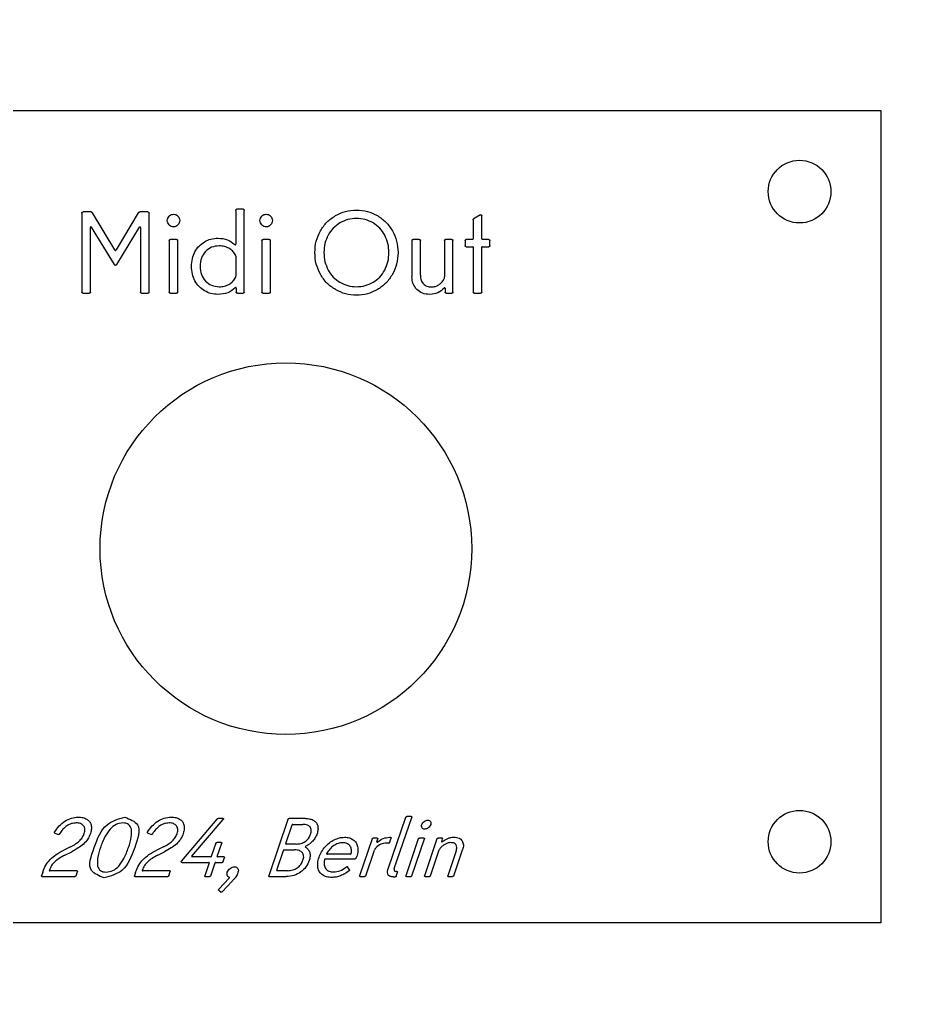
# Model space of a CAD drawing. Extents: x 171 to 677, y 195 to 402.
# Drawn here: x 287.31 to 325.58, y 317.8 to 359.71 of the extents above; entities that cross this region are included whole.
import ezdxf

# ---------------------------------------------------------------- set-up
doc = ezdxf.new("R2010")
doc.units = 0
doc.header["$MEASUREMENT"] = 0
doc.layers.add('Engravings', color=7, linetype='Continuous', lineweight=0)
doc.layers.add('Outlines', color=7, linetype='Continuous', lineweight=0)

msp = doc.modelspace()

# ---------------------------------------------------------------- linework, layer by layer
at = {"layer": 'Engravings', "color": 18, "lineweight": 25, "true_color": 0x000000}
for p, q in [((289.993, 351.366), (289.993, 347.966)), ((290.388, 351.416), (290.043, 351.416)), ((291.413, 349.781), (290.453, 351.381)), ((292.423, 351.381), (291.463, 349.781)), ((292.833, 351.416), (292.488, 351.416)), ((292.883, 347.966), (292.883, 351.366)), ((296.618, 351.486), (296.618, 350.036)), ((296.933, 351.536), (296.668, 351.536)), ((296.983, 347.966), (296.983, 351.486)), ((307.148, 351.286), (306.878, 351.141)), ((307.208, 350.261), (307.208, 351.251)), ((306.843, 351.081), (306.843, 350.261)), ((290.363, 347.966), (290.363, 350.746)), ((290.398, 350.756), (291.383, 349.151)), ((291.493, 349.151), (292.478, 350.756)), ((292.513, 350.746), (292.513, 347.966)), ((293.753, 350.186), (293.753, 347.966)), ((294.068, 350.236), (293.803, 350.236)), ((294.118, 347.966), (294.118, 350.186)), ((297.743, 350.186), (297.743, 347.966)), ((298.058, 350.236), (297.793, 350.236)), ((298.108, 347.966), (298.108, 350.186)), ((304.203, 350.186), (304.203, 348.631)), ((304.518, 350.236), (304.253, 350.236)), ((304.568, 348.691), (304.568, 350.186)), ((305.603, 350.186), (305.603, 348.626)), ((305.918, 350.236), (305.653, 350.236)), ((305.968, 347.966), (305.968, 350.186)), ((306.493, 350.186), (306.493, 349.971)), ((306.818, 350.236), (306.543, 350.236)), ((307.508, 350.236), (307.233, 350.236)), ((307.558, 349.971), (307.558, 350.186)), ((306.543, 349.921), (306.818, 349.921)), ((306.843, 349.896), (306.843, 347.966)), ((307.208, 347.966), (307.208, 349.896)), ((307.233, 349.921), (307.508, 349.921)), ((296.618, 349.506), (296.618, 348.646)), ((290.043, 347.916), (290.313, 347.916)), ((292.563, 347.916), (292.833, 347.916)), ((293.803, 347.916), (294.068, 347.916)), ((296.638, 348.141), (296.638, 347.966)), ((296.688, 347.916), (296.933, 347.916)), ((297.793, 347.916), (298.058, 347.916)), ((305.628, 348.131), (305.628, 347.966)), ((305.678, 347.916), (305.918, 347.916)), ((306.893, 347.916), (307.158, 347.916)), ((295.806, 325.267), (294.283, 323.467)), ((294.732, 323.663), (296.082, 325.249)), ((296.071, 325.292), (295.857, 325.292)), ((298.863, 325.256), (298.037, 322.827)), ((299.625, 325.292), (298.911, 325.292)), ((303.931, 325.342), (303.171, 323.106)), ((303.443, 323.138), (304.192, 325.342)), ((304.168, 325.377), (303.979, 325.377)), ((298.771, 324.21), (299.047, 325.02)), ((299.071, 325.038), (299.507, 325.038)), ((288.829, 324.663), (288.984, 324.602)), ((292.829, 324.663), (292.984, 324.602)), ((302.491, 324.413), (301.952, 322.827)), ((302.71, 324.449), (302.538, 324.449)), ((302.69, 324.285), (302.734, 324.413)), ((303.241, 324.256), (303.305, 324.445)), ((304.476, 324.413), (303.937, 322.827)), ((304.198, 322.827), (304.737, 324.413)), ((304.713, 324.449), (304.524, 324.449)), ((305.28, 324.413), (304.741, 322.827)), ((305.499, 324.449), (305.328, 324.449)), ((305.483, 324.295), (305.523, 324.413)), ((289.507, 324.074), (289.215, 323.927)), ((293.507, 324.074), (293.215, 323.927)), ((295.755, 324.224), (295.563, 323.66)), ((295.992, 324.26), (295.803, 324.26)), ((295.824, 323.66), (296.016, 324.224)), ((299.219, 324.192), (298.783, 324.192)), ((289.263, 323.713), (289.557, 323.863)), ((293.263, 323.713), (293.557, 323.863)), ((295.539, 323.642), (294.739, 323.642)), ((296.111, 323.642), (295.836, 323.642)), ((296.076, 323.435), (296.134, 323.606)), ((298.382, 323.063), (298.673, 323.92)), ((298.697, 323.938), (299.147, 323.938)), ((300.535, 323.777), (300.545, 323.795)), ((301.546, 323.756), (300.564, 323.756)), ((302.212, 322.827), (302.589, 323.935)), ((305.002, 322.827), (305.38, 323.942)), ((306.104, 323.895), (305.741, 322.827)), ((306.002, 322.827), (306.379, 323.938)), ((294.307, 323.399), (295.457, 323.399)), ((295.468, 323.381), (295.28, 322.827)), ((295.541, 322.827), (295.729, 323.381)), ((295.753, 323.399), (296.028, 323.399)), ((300.486, 323.549), (301.747, 323.549)), ((301.509, 323.081), (301.435, 323.21)), ((288.308, 322.981), (288.255, 322.827)), ((288.279, 322.792), (289.693, 322.792)), ((289.777, 323.038), (288.613, 323.038)), ((289.741, 322.827), (289.8, 323.002)), ((292.308, 322.981), (292.255, 322.827)), ((292.279, 322.792), (293.693, 322.792)), ((293.777, 323.038), (292.613, 323.038)), ((293.741, 322.827), (293.8, 323.002)), ((295.304, 322.792), (295.493, 322.792)), ((298.061, 322.792), (298.782, 322.792)), ((298.844, 323.045), (298.394, 323.045)), ((301.975, 322.792), (302.165, 322.792)), ((303.413, 322.777), (303.478, 322.777)), ((303.557, 323.01), (303.507, 323.01)), ((303.525, 322.813), (303.58, 322.974)), ((303.961, 322.792), (304.15, 322.792)), ((304.765, 322.792), (304.954, 322.792)), ((305.765, 322.792), (305.954, 322.792)), ((296.328, 322.717), (295.893, 322.245)), ((296.038, 322.135), (296.462, 322.595)), ((295.888, 322.199), (295.983, 322.12))]:
    msp.add_line(p, q, dxfattribs=at)
for points in [[(289.993, 351.366), (289.995, 351.38), (289.997, 351.395), (290.006, 351.403), (290.014, 351.412), (290.029, 351.414), (290.043, 351.416)], [(290.388, 351.416), (290.401, 351.414), (290.414, 351.413), (290.424, 351.407), (290.436, 351.401), (290.444, 351.391), (290.453, 351.381)], [(292.423, 351.381), (292.432, 351.391), (292.441, 351.401), (292.452, 351.407), (292.463, 351.413), (292.475, 351.414), (292.488, 351.416)], [(292.833, 351.416), (292.848, 351.414), (292.862, 351.412), (292.871, 351.403), (292.879, 351.395), (292.881, 351.38), (292.883, 351.366)], [(293.668, 351.051), (293.672, 351.086), (293.675, 351.122), (293.689, 351.153), (293.703, 351.186), (293.727, 351.213), (293.751, 351.241)], [(293.751, 351.241), (293.779, 351.264), (293.808, 351.288), (293.84, 351.301), (293.872, 351.314), (293.908, 351.317), (293.943, 351.321)], [(293.943, 351.321), (293.977, 351.317), (294.012, 351.314), (294.042, 351.301), (294.074, 351.288), (294.101, 351.264), (294.128, 351.241)], [(294.128, 351.241), (294.152, 351.213), (294.175, 351.185), (294.188, 351.153), (294.201, 351.122), (294.205, 351.086), (294.208, 351.051)], [(296.618, 351.486), (296.62, 351.5), (296.622, 351.515), (296.631, 351.523), (296.639, 351.532), (296.654, 351.534), (296.668, 351.536)], [(296.933, 351.536), (296.948, 351.534), (296.962, 351.532), (296.971, 351.523), (296.979, 351.515), (296.981, 351.5), (296.983, 351.486)], [(297.658, 351.051), (297.662, 351.086), (297.665, 351.122), (297.679, 351.153), (297.693, 351.186), (297.717, 351.213), (297.741, 351.241)], [(297.741, 351.241), (297.769, 351.264), (297.798, 351.288), (297.83, 351.301), (297.862, 351.314), (297.898, 351.317), (297.933, 351.321)], [(297.933, 351.321), (297.967, 351.317), (298.002, 351.314), (298.032, 351.301), (298.064, 351.288), (298.091, 351.264), (298.118, 351.241)], [(298.118, 351.241), (298.142, 351.213), (298.165, 351.185), (298.178, 351.153), (298.191, 351.122), (298.195, 351.086), (298.198, 351.051)], [(300.261, 350.601), (300.347, 350.733), (300.433, 350.866), (300.542, 350.976), (300.65, 351.085), (300.78, 351.173), (300.911, 351.261)], [(300.911, 351.261), (301.052, 351.331), (301.193, 351.401), (301.343, 351.441), (301.494, 351.481), (301.654, 351.491), (301.813, 351.501)], [(301.813, 351.501), (301.973, 351.491), (302.132, 351.481), (302.284, 351.441), (302.433, 351.401), (302.574, 351.331), (302.716, 351.261)], [(302.716, 351.261), (302.846, 351.173), (302.976, 351.085), (303.084, 350.976), (303.193, 350.866), (303.279, 350.733), (303.366, 350.601)], [(307.148, 351.286), (307.152, 351.287), (307.156, 351.289), (307.159, 351.29), (307.164, 351.291), (307.169, 351.291), (307.173, 351.291)], [(307.173, 351.291), (307.183, 351.289), (307.194, 351.287), (307.199, 351.281), (307.206, 351.274), (307.207, 351.263), (307.208, 351.251)], [(293.751, 350.858), (293.727, 350.887), (293.703, 350.915), (293.689, 350.948), (293.676, 350.979), (293.672, 351.015), (293.668, 351.051)], [(293.943, 350.776), (293.907, 350.78), (293.872, 350.783), (293.84, 350.797), (293.807, 350.81), (293.779, 350.834), (293.751, 350.858)], [(294.128, 350.858), (294.101, 350.834), (294.074, 350.81), (294.042, 350.797), (294.012, 350.783), (293.977, 350.78), (293.943, 350.776)], [(294.208, 351.051), (294.205, 351.015), (294.201, 350.98), (294.188, 350.948), (294.175, 350.915), (294.152, 350.887), (294.128, 350.858)], [(297.741, 350.858), (297.717, 350.887), (297.693, 350.915), (297.679, 350.948), (297.666, 350.979), (297.662, 351.015), (297.658, 351.051)], [(297.933, 350.776), (297.897, 350.78), (297.862, 350.783), (297.83, 350.797), (297.797, 350.81), (297.769, 350.834), (297.741, 350.858)], [(298.118, 350.858), (298.091, 350.834), (298.064, 350.81), (298.032, 350.797), (298.002, 350.783), (297.967, 350.78), (297.933, 350.776)], [(298.198, 351.051), (298.195, 351.015), (298.191, 350.98), (298.178, 350.948), (298.165, 350.915), (298.142, 350.887), (298.118, 350.858)], [(301.098, 350.946), (300.997, 350.876), (300.896, 350.806), (300.813, 350.719), (300.728, 350.631), (300.662, 350.524), (300.596, 350.418)], [(301.813, 351.136), (301.686, 351.128), (301.558, 351.121), (301.437, 351.088), (301.32, 351.057), (301.209, 351.001), (301.098, 350.946)], [(302.528, 350.946), (302.417, 351.001), (302.307, 351.057), (302.189, 351.088), (302.069, 351.121), (301.941, 351.128), (301.813, 351.136)], [(303.031, 350.418), (302.965, 350.524), (302.898, 350.631), (302.814, 350.719), (302.731, 350.806), (302.629, 350.876), (302.528, 350.946)], [(306.843, 351.081), (306.844, 351.094), (306.845, 351.108), (306.852, 351.118), (306.858, 351.128), (306.868, 351.134), (306.878, 351.141)], [(290.376, 350.776), (290.372, 350.773), (290.368, 350.77), (290.366, 350.766), (290.363, 350.76), (290.363, 350.753), (290.363, 350.746)], [(290.398, 350.756), (290.396, 350.763), (290.393, 350.77), (290.388, 350.773), (290.384, 350.775), (290.38, 350.776), (290.376, 350.776)], [(292.501, 350.776), (292.496, 350.776), (292.492, 350.775), (292.489, 350.773), (292.483, 350.77), (292.481, 350.763), (292.478, 350.756)], [(292.513, 350.746), (292.513, 350.753), (292.513, 350.76), (292.51, 350.766), (292.508, 350.77), (292.504, 350.773), (292.501, 350.776)], [(300.023, 349.666), (300.032, 349.832), (300.042, 349.999), (300.083, 350.157), (300.122, 350.31), (300.191, 350.456), (300.261, 350.601)], [(300.596, 350.418), (300.542, 350.301), (300.489, 350.184), (300.459, 350.062), (300.427, 349.934), (300.42, 349.8), (300.413, 349.666)], [(303.213, 349.666), (303.206, 349.8), (303.199, 349.934), (303.168, 350.062), (303.137, 350.184), (303.084, 350.301), (303.031, 350.418)], [(303.366, 350.601), (303.435, 350.456), (303.504, 350.31), (303.544, 350.157), (303.585, 349.999), (303.594, 349.832), (303.603, 349.666)], [(293.753, 350.186), (293.755, 350.2), (293.757, 350.215), (293.766, 350.223), (293.774, 350.232), (293.789, 350.234), (293.803, 350.236)], [(294.068, 350.236), (294.083, 350.234), (294.097, 350.232), (294.106, 350.223), (294.114, 350.215), (294.116, 350.2), (294.118, 350.186)], [(294.863, 349.706), (294.917, 349.792), (294.971, 349.878), (295.041, 349.95), (295.109, 350.021), (295.191, 350.077), (295.273, 350.133)], [(295.273, 350.133), (295.363, 350.178), (295.453, 350.222), (295.548, 350.248), (295.646, 350.274), (295.75, 350.28), (295.853, 350.286)], [(295.853, 350.286), (295.992, 350.277), (296.131, 350.268), (296.256, 350.22), (296.37, 350.175), (296.472, 350.098), (296.573, 350.021)], [(296.573, 350.021), (296.579, 350.015), (296.584, 350.009), (296.591, 350.007), (296.596, 350.006), (296.601, 350.006), (296.606, 350.006)], [(296.606, 350.006), (296.609, 350.009), (296.613, 350.012), (296.615, 350.016), (296.618, 350.022), (296.618, 350.029), (296.618, 350.036)], [(297.743, 350.186), (297.745, 350.2), (297.747, 350.215), (297.756, 350.223), (297.764, 350.232), (297.779, 350.234), (297.793, 350.236)], [(298.058, 350.236), (298.073, 350.234), (298.087, 350.232), (298.096, 350.223), (298.104, 350.215), (298.106, 350.2), (298.108, 350.186)], [(304.203, 350.186), (304.205, 350.2), (304.207, 350.215), (304.216, 350.223), (304.224, 350.232), (304.239, 350.234), (304.253, 350.236)], [(304.518, 350.236), (304.533, 350.234), (304.547, 350.232), (304.556, 350.223), (304.564, 350.215), (304.566, 350.2), (304.568, 350.186)], [(305.603, 350.186), (305.605, 350.2), (305.607, 350.215), (305.616, 350.223), (305.624, 350.232), (305.639, 350.234), (305.653, 350.236)], [(305.918, 350.236), (305.933, 350.234), (305.947, 350.232), (305.956, 350.223), (305.964, 350.215), (305.966, 350.2), (305.968, 350.186)], [(306.493, 350.186), (306.495, 350.2), (306.497, 350.215), (306.506, 350.223), (306.514, 350.232), (306.529, 350.234), (306.543, 350.236)], [(306.543, 349.921), (306.529, 349.923), (306.514, 349.925), (306.506, 349.933), (306.497, 349.942), (306.495, 349.956), (306.493, 349.971)], [(306.818, 350.236), (306.826, 350.237), (306.833, 350.238), (306.837, 350.242), (306.841, 350.246), (306.842, 350.254), (306.843, 350.261)], [(307.208, 350.261), (307.209, 350.254), (307.21, 350.246), (307.214, 350.242), (307.219, 350.238), (307.226, 350.237), (307.233, 350.236)], [(307.508, 350.236), (307.523, 350.234), (307.537, 350.232), (307.546, 350.223), (307.554, 350.215), (307.556, 350.2), (307.558, 350.186)], [(307.558, 349.971), (307.556, 349.956), (307.554, 349.942), (307.546, 349.933), (307.537, 349.925), (307.523, 349.923), (307.508, 349.921)], [(291.413, 349.781), (291.417, 349.774), (291.421, 349.767), (291.427, 349.762), (291.43, 349.76), (291.434, 349.758), (291.438, 349.756)], [(291.438, 349.756), (291.442, 349.758), (291.446, 349.76), (291.449, 349.762), (291.455, 349.767), (291.459, 349.774), (291.463, 349.781)], [(294.713, 349.076), (294.719, 349.189), (294.724, 349.303), (294.751, 349.411), (294.776, 349.512), (294.819, 349.609), (294.863, 349.706)], [(295.311, 349.713), (295.244, 349.623), (295.178, 349.533), (295.14, 349.433), (295.098, 349.322), (295.091, 349.199), (295.083, 349.076)], [(295.908, 349.956), (295.792, 349.947), (295.676, 349.938), (295.574, 349.895), (295.478, 349.855), (295.394, 349.784), (295.311, 349.713)], [(296.318, 349.856), (296.255, 349.885), (296.192, 349.914), (296.126, 349.931), (296.056, 349.949), (295.982, 349.952), (295.908, 349.956)], [(296.598, 349.586), (296.561, 349.64), (296.524, 349.694), (296.478, 349.738), (296.431, 349.784), (296.375, 349.82), (296.318, 349.856)], [(296.618, 349.506), (296.617, 349.519), (296.616, 349.533), (296.613, 349.546), (296.61, 349.56), (296.604, 349.573), (296.598, 349.586)], [(300.261, 348.731), (300.191, 348.876), (300.122, 349.022), (300.083, 349.175), (300.042, 349.333), (300.032, 349.499), (300.023, 349.666)], [(300.413, 349.666), (300.42, 349.532), (300.427, 349.398), (300.459, 349.27), (300.489, 349.148), (300.542, 349.03), (300.596, 348.913)], [(303.031, 348.913), (303.084, 349.03), (303.137, 349.148), (303.168, 349.27), (303.199, 349.398), (303.206, 349.532), (303.213, 349.666)], [(303.603, 349.666), (303.594, 349.499), (303.585, 349.333), (303.544, 349.175), (303.504, 349.022), (303.435, 348.876), (303.366, 348.731)], [(306.843, 349.896), (306.842, 349.903), (306.841, 349.91), (306.837, 349.915), (306.833, 349.919), (306.826, 349.92), (306.818, 349.921)], [(307.233, 349.921), (307.226, 349.92), (307.219, 349.919), (307.214, 349.915), (307.21, 349.91), (307.209, 349.903), (307.208, 349.896)], [(291.438, 349.116), (291.428, 349.118), (291.418, 349.12), (291.409, 349.125), (291.399, 349.131), (291.391, 349.141), (291.383, 349.151)], [(291.493, 349.151), (291.485, 349.141), (291.477, 349.131), (291.467, 349.125), (291.459, 349.12), (291.448, 349.118), (291.438, 349.116)], [(294.863, 348.446), (294.819, 348.543), (294.776, 348.64), (294.751, 348.741), (294.724, 348.849), (294.719, 348.962), (294.713, 349.076)], [(295.083, 349.076), (295.091, 348.953), (295.098, 348.83), (295.14, 348.719), (295.178, 348.619), (295.244, 348.528), (295.311, 348.438)], [(300.911, 348.071), (300.78, 348.159), (300.65, 348.246), (300.542, 348.356), (300.433, 348.466), (300.347, 348.598), (300.261, 348.731)], [(300.596, 348.913), (300.662, 348.807), (300.728, 348.701), (300.813, 348.613), (300.896, 348.526), (300.997, 348.456), (301.098, 348.386)], [(302.528, 348.386), (302.629, 348.456), (302.731, 348.526), (302.814, 348.613), (302.898, 348.701), (302.965, 348.807), (303.031, 348.913)], [(303.366, 348.731), (303.279, 348.598), (303.193, 348.466), (303.084, 348.356), (302.976, 348.246), (302.846, 348.159), (302.716, 348.071)], [(295.273, 348.018), (295.191, 348.075), (295.109, 348.131), (295.041, 348.202), (294.971, 348.273), (294.917, 348.36), (294.863, 348.446)], [(295.311, 348.438), (295.394, 348.368), (295.478, 348.297), (295.574, 348.257), (295.676, 348.214), (295.792, 348.205), (295.908, 348.196)], [(295.908, 348.196), (295.982, 348.2), (296.056, 348.203), (296.126, 348.221), (296.192, 348.238), (296.255, 348.267), (296.318, 348.296)], [(296.318, 348.296), (296.375, 348.332), (296.431, 348.368), (296.478, 348.413), (296.524, 348.458), (296.561, 348.512), (296.598, 348.566)], [(296.598, 348.566), (296.604, 348.579), (296.61, 348.592), (296.613, 348.606), (296.616, 348.619), (296.617, 348.632), (296.618, 348.646)], [(301.098, 348.386), (301.209, 348.33), (301.32, 348.275), (301.437, 348.243), (301.558, 348.211), (301.686, 348.203), (301.813, 348.196)], [(301.813, 348.196), (301.941, 348.203), (302.069, 348.211), (302.189, 348.243), (302.307, 348.275), (302.417, 348.33), (302.528, 348.386)], [(304.406, 348.081), (304.347, 348.159), (304.288, 348.238), (304.254, 348.326), (304.218, 348.42), (304.21, 348.526), (304.203, 348.631)], [(304.568, 348.691), (304.571, 348.616), (304.574, 348.542), (304.599, 348.475), (304.62, 348.419), (304.657, 348.369), (304.693, 348.318)], [(304.693, 348.318), (304.742, 348.281), (304.791, 348.244), (304.846, 348.223), (304.91, 348.198), (304.981, 348.194), (305.053, 348.191)], [(305.353, 348.276), (305.397, 348.308), (305.44, 348.341), (305.477, 348.38), (305.516, 348.422), (305.547, 348.471), (305.578, 348.521)], [(305.578, 348.521), (305.586, 348.538), (305.593, 348.555), (305.597, 348.572), (305.601, 348.59), (305.602, 348.608), (305.603, 348.626)], [(290.043, 347.916), (290.029, 347.918), (290.014, 347.92), (290.006, 347.928), (289.997, 347.937), (289.995, 347.951), (289.993, 347.966)], [(290.363, 347.966), (290.361, 347.951), (290.359, 347.937), (290.351, 347.928), (290.342, 347.92), (290.328, 347.918), (290.313, 347.916)], [(292.563, 347.916), (292.549, 347.918), (292.534, 347.92), (292.526, 347.928), (292.517, 347.937), (292.515, 347.951), (292.513, 347.966)], [(292.883, 347.966), (292.881, 347.951), (292.879, 347.937), (292.871, 347.928), (292.862, 347.92), (292.848, 347.918), (292.833, 347.916)], [(293.803, 347.916), (293.789, 347.918), (293.774, 347.92), (293.766, 347.928), (293.757, 347.937), (293.755, 347.951), (293.753, 347.966)], [(294.118, 347.966), (294.116, 347.951), (294.114, 347.937), (294.106, 347.928), (294.097, 347.92), (294.083, 347.918), (294.068, 347.916)], [(295.853, 347.866), (295.75, 347.872), (295.646, 347.878), (295.548, 347.904), (295.453, 347.929), (295.363, 347.974), (295.273, 348.018)], [(296.593, 348.151), (296.494, 348.068), (296.394, 347.985), (296.281, 347.937), (296.151, 347.883), (296.002, 347.874), (295.853, 347.866)], [(296.626, 348.168), (296.621, 348.168), (296.616, 348.167), (296.611, 348.165), (296.604, 348.162), (296.599, 348.157), (296.593, 348.151)], [(296.638, 348.141), (296.638, 348.148), (296.639, 348.155), (296.635, 348.16), (296.633, 348.163), (296.629, 348.166), (296.626, 348.168)], [(296.688, 347.916), (296.674, 347.918), (296.659, 347.92), (296.651, 347.928), (296.642, 347.937), (296.64, 347.951), (296.638, 347.966)], [(296.983, 347.966), (296.981, 347.951), (296.979, 347.937), (296.971, 347.928), (296.962, 347.92), (296.948, 347.918), (296.933, 347.916)], [(297.793, 347.916), (297.779, 347.918), (297.764, 347.92), (297.756, 347.928), (297.747, 347.937), (297.745, 347.951), (297.743, 347.966)], [(298.108, 347.966), (298.106, 347.951), (298.104, 347.937), (298.096, 347.928), (298.087, 347.92), (298.073, 347.918), (298.058, 347.916)], [(301.813, 347.831), (301.654, 347.841), (301.494, 347.85), (301.343, 347.891), (301.193, 347.931), (301.052, 348.001), (300.911, 348.071)], [(302.716, 348.071), (302.574, 348.001), (302.433, 347.931), (302.284, 347.891), (302.132, 347.85), (301.973, 347.841), (301.813, 347.831)], [(304.978, 347.866), (304.864, 347.872), (304.75, 347.879), (304.65, 347.92), (304.562, 347.956), (304.484, 348.018), (304.406, 348.081)], [(305.583, 348.141), (305.499, 348.061), (305.415, 347.98), (305.314, 347.935), (305.213, 347.888), (305.096, 347.877), (304.978, 347.866)], [(305.053, 348.191), (305.107, 348.194), (305.16, 348.198), (305.211, 348.212), (305.26, 348.226), (305.307, 348.251), (305.353, 348.276)], [(305.616, 348.156), (305.611, 348.156), (305.606, 348.156), (305.601, 348.155), (305.594, 348.152), (305.589, 348.147), (305.583, 348.141)], [(305.628, 348.131), (305.628, 348.137), (305.628, 348.143), (305.625, 348.147), (305.623, 348.151), (305.619, 348.153), (305.616, 348.156)], [(305.678, 347.916), (305.664, 347.918), (305.649, 347.92), (305.641, 347.928), (305.632, 347.937), (305.63, 347.951), (305.628, 347.966)], [(305.968, 347.966), (305.966, 347.951), (305.964, 347.937), (305.956, 347.928), (305.947, 347.92), (305.933, 347.918), (305.918, 347.916)], [(306.893, 347.916), (306.879, 347.918), (306.864, 347.92), (306.856, 347.928), (306.847, 347.937), (306.845, 347.951), (306.843, 347.966)], [(307.208, 347.966), (307.206, 347.951), (307.204, 347.937), (307.196, 347.928), (307.187, 347.92), (307.173, 347.918), (307.158, 347.916)], [(289.262, 325.176), (289.353, 325.227), (289.443, 325.279), (289.541, 325.308), (289.636, 325.337), (289.737, 325.345), (289.838, 325.352)], [(289.838, 325.352), (289.907, 325.35), (289.975, 325.347), (290.04, 325.33), (290.096, 325.316), (290.15, 325.29), (290.203, 325.265)], [(290.203, 325.265), (290.247, 325.233), (290.29, 325.201), (290.322, 325.16), (290.352, 325.119), (290.371, 325.069), (290.389, 325.018)], [(290.525, 324.042), (290.663, 324.421), (290.8, 324.8), (291.077, 325.025), (291.281, 325.19), (291.562, 325.271), (291.842, 325.352)], [(291.842, 325.352), (292.063, 325.263), (292.284, 325.173), (292.384, 325.025), (292.541, 324.793), (292.405, 324.417), (292.268, 324.042)], [(293.262, 325.176), (293.353, 325.227), (293.443, 325.279), (293.541, 325.308), (293.636, 325.337), (293.737, 325.345), (293.838, 325.352)], [(293.838, 325.352), (293.907, 325.35), (293.975, 325.347), (294.04, 325.33), (294.096, 325.316), (294.15, 325.29), (294.203, 325.265)], [(294.203, 325.265), (294.247, 325.233), (294.29, 325.201), (294.322, 325.16), (294.352, 325.119), (294.371, 325.069), (294.389, 325.018)], [(295.806, 325.267), (295.813, 325.274), (295.82, 325.281), (295.828, 325.285), (295.837, 325.29), (295.847, 325.291), (295.857, 325.292)], [(296.071, 325.292), (296.077, 325.291), (296.082, 325.291), (296.085, 325.289), (296.088, 325.286), (296.09, 325.283), (296.092, 325.279)], [(296.092, 325.279), (296.092, 325.274), (296.092, 325.27), (296.091, 325.265), (296.089, 325.259), (296.086, 325.254), (296.082, 325.249)], [(298.863, 325.256), (298.868, 325.266), (298.873, 325.277), (298.881, 325.283), (298.889, 325.288), (298.9, 325.29), (298.911, 325.292)], [(299.625, 325.292), (299.694, 325.29), (299.762, 325.288), (299.827, 325.27), (299.881, 325.256), (299.932, 325.231), (299.983, 325.206)], [(303.931, 325.342), (303.936, 325.352), (303.941, 325.362), (303.949, 325.368), (303.957, 325.374), (303.968, 325.376), (303.979, 325.377)], [(304.168, 325.377), (304.178, 325.376), (304.188, 325.374), (304.192, 325.368), (304.196, 325.362), (304.194, 325.352), (304.192, 325.342)], [(288.819, 324.706), (288.88, 324.798), (288.942, 324.891), (289.017, 324.97), (289.09, 325.047), (289.176, 325.111), (289.262, 325.176)], [(289.348, 324.976), (289.287, 324.929), (289.225, 324.882), (289.174, 324.826), (289.121, 324.768), (289.079, 324.699), (289.036, 324.631)], [(289.75, 325.102), (289.68, 325.097), (289.61, 325.091), (289.544, 325.071), (289.475, 325.05), (289.412, 325.013), (289.348, 324.976)], [(290.068, 324.981), (290.026, 325.016), (289.985, 325.052), (289.938, 325.072), (289.881, 325.097), (289.816, 325.099), (289.75, 325.102)], [(290.097, 324.652), (290.115, 324.715), (290.133, 324.778), (290.125, 324.838), (290.118, 324.887), (290.093, 324.934), (290.068, 324.981)], [(290.389, 325.018), (290.398, 324.961), (290.406, 324.903), (290.403, 324.847), (290.399, 324.78), (290.38, 324.714), (290.36, 324.649)], [(291.21, 324.838), (291.131, 324.73), (291.052, 324.623), (290.988, 324.507), (290.907, 324.36), (290.85, 324.201), (290.793, 324.042)], [(291.757, 325.102), (291.655, 325.09), (291.553, 325.077), (291.465, 325.036), (291.37, 324.992), (291.29, 324.915), (291.21, 324.838)], [(292.124, 324.838), (292.093, 324.915), (292.061, 324.992), (292.004, 325.036), (291.942, 325.085), (291.849, 325.094), (291.757, 325.102)], [(292, 324.042), (292.052, 324.195), (292.104, 324.349), (292.122, 324.507), (292.134, 324.616), (292.129, 324.727), (292.124, 324.838)], [(292.819, 324.706), (292.88, 324.798), (292.942, 324.891), (293.017, 324.97), (293.09, 325.047), (293.176, 325.111), (293.262, 325.176)], [(293.348, 324.976), (293.287, 324.929), (293.225, 324.882), (293.174, 324.826), (293.121, 324.768), (293.078, 324.699), (293.036, 324.631)], [(293.75, 325.102), (293.68, 325.097), (293.61, 325.091), (293.544, 325.071), (293.475, 325.05), (293.412, 325.013), (293.348, 324.976)], [(294.068, 324.981), (294.026, 325.016), (293.985, 325.052), (293.938, 325.072), (293.881, 325.097), (293.816, 325.099), (293.75, 325.102)], [(294.097, 324.652), (294.115, 324.715), (294.133, 324.778), (294.125, 324.838), (294.118, 324.887), (294.093, 324.934), (294.068, 324.981)], [(294.389, 325.018), (294.398, 324.961), (294.406, 324.903), (294.403, 324.847), (294.399, 324.78), (294.38, 324.714), (294.36, 324.649)], [(299.071, 325.038), (299.065, 325.037), (299.06, 325.036), (299.056, 325.034), (299.052, 325.031), (299.049, 325.025), (299.047, 325.02)], [(299.822, 324.926), (299.784, 324.958), (299.745, 324.991), (299.702, 325.01), (299.643, 325.036), (299.575, 325.037), (299.507, 325.038)], [(299.837, 324.613), (299.855, 324.673), (299.874, 324.733), (299.867, 324.791), (299.862, 324.837), (299.842, 324.881), (299.822, 324.926)], [(299.983, 325.206), (300.024, 325.175), (300.064, 325.144), (300.092, 325.104), (300.119, 325.065), (300.134, 325.018), (300.15, 324.97)], [(300.15, 324.97), (300.156, 324.917), (300.162, 324.863), (300.158, 324.81), (300.154, 324.75), (300.136, 324.69), (300.118, 324.631)], [(304.638, 324.893), (304.628, 324.914), (304.618, 324.935), (304.615, 324.957), (304.613, 324.981), (304.619, 325.006), (304.626, 325.031)], [(304.626, 325.031), (304.637, 325.057), (304.649, 325.082), (304.665, 325.104), (304.683, 325.128), (304.707, 325.147), (304.731, 325.167)], [(304.755, 324.835), (304.731, 324.837), (304.707, 324.839), (304.687, 324.849), (304.668, 324.859), (304.653, 324.876), (304.638, 324.893)], [(304.731, 325.167), (304.756, 325.183), (304.781, 325.2), (304.809, 325.21), (304.834, 325.218), (304.861, 325.221), (304.888, 325.224)], [(304.907, 324.893), (304.883, 324.876), (304.858, 324.859), (304.831, 324.849), (304.807, 324.841), (304.781, 324.838), (304.755, 324.835)], [(304.888, 325.224), (304.911, 325.222), (304.934, 325.22), (304.953, 325.21), (304.971, 325.2), (304.986, 325.183), (305, 325.167)], [(305.011, 325.031), (305, 325.005), (304.988, 324.979), (304.972, 324.957), (304.954, 324.933), (304.931, 324.913), (304.907, 324.893)], [(305, 325.167), (305.01, 325.146), (305.02, 325.125), (305.022, 325.104), (305.025, 325.08), (305.018, 325.056), (305.011, 325.031)], [(288.829, 324.663), (288.822, 324.668), (288.815, 324.673), (288.812, 324.679), (288.81, 324.687), (288.814, 324.696), (288.819, 324.706)], [(289.013, 324.604), (289.008, 324.602), (289.003, 324.6), (288.999, 324.599), (288.994, 324.599), (288.989, 324.601), (288.984, 324.602)], [(289.036, 324.631), (289.033, 324.625), (289.03, 324.62), (289.025, 324.615), (289.022, 324.611), (289.017, 324.608), (289.013, 324.604)], [(289.889, 324.326), (289.934, 324.372), (289.978, 324.419), (290.012, 324.472), (290.047, 324.528), (290.072, 324.59), (290.097, 324.652)], [(290.36, 324.649), (290.325, 324.56), (290.29, 324.472), (290.239, 324.394), (290.191, 324.321), (290.128, 324.257), (290.066, 324.193)], [(292.829, 324.663), (292.822, 324.668), (292.815, 324.673), (292.812, 324.679), (292.81, 324.687), (292.814, 324.696), (292.819, 324.706)], [(293.013, 324.604), (293.008, 324.602), (293.003, 324.6), (292.999, 324.599), (292.994, 324.599), (292.989, 324.601), (292.984, 324.602)], [(293.036, 324.631), (293.033, 324.625), (293.03, 324.62), (293.025, 324.615), (293.022, 324.611), (293.017, 324.608), (293.013, 324.604)], [(293.889, 324.326), (293.934, 324.372), (293.978, 324.419), (294.012, 324.472), (294.047, 324.528), (294.072, 324.59), (294.097, 324.652)], [(294.36, 324.649), (294.325, 324.56), (294.29, 324.472), (294.239, 324.394), (294.191, 324.321), (294.128, 324.257), (294.066, 324.193)], [(299.61, 324.302), (299.66, 324.344), (299.709, 324.385), (299.746, 324.435), (299.786, 324.488), (299.811, 324.551), (299.837, 324.613)], [(300.118, 324.631), (300.096, 324.575), (300.073, 324.518), (300.042, 324.467), (300.01, 324.414), (299.97, 324.366), (299.93, 324.318)], [(300.855, 324.377), (300.928, 324.409), (301.001, 324.44), (301.078, 324.458), (301.151, 324.475), (301.228, 324.48), (301.304, 324.484)], [(301.304, 324.484), (301.374, 324.481), (301.445, 324.478), (301.51, 324.458), (301.568, 324.44), (301.622, 324.409), (301.677, 324.377)], [(302.491, 324.413), (302.496, 324.423), (302.5, 324.434), (302.509, 324.44), (302.517, 324.446), (302.528, 324.447), (302.538, 324.449)], [(302.71, 324.449), (302.72, 324.447), (302.73, 324.446), (302.734, 324.44), (302.738, 324.434), (302.736, 324.423), (302.734, 324.413)], [(302.711, 324.274), (302.792, 324.335), (302.873, 324.397), (302.965, 324.432), (303.048, 324.464), (303.141, 324.474), (303.233, 324.484)], [(303.233, 324.484), (303.243, 324.484), (303.253, 324.484), (303.264, 324.484), (303.271, 324.483), (303.278, 324.482), (303.285, 324.481)], [(303.285, 324.481), (303.294, 324.479), (303.303, 324.477), (303.306, 324.472), (303.31, 324.466), (303.308, 324.456), (303.305, 324.445)], [(304.476, 324.413), (304.481, 324.423), (304.486, 324.434), (304.494, 324.44), (304.502, 324.446), (304.513, 324.447), (304.524, 324.449)], [(304.713, 324.449), (304.723, 324.447), (304.733, 324.446), (304.737, 324.44), (304.742, 324.434), (304.739, 324.423), (304.737, 324.413)], [(305.28, 324.413), (305.285, 324.423), (305.29, 324.434), (305.298, 324.44), (305.306, 324.446), (305.317, 324.447), (305.328, 324.449)], [(305.499, 324.449), (305.509, 324.447), (305.519, 324.446), (305.523, 324.44), (305.527, 324.434), (305.525, 324.423), (305.523, 324.413)], [(305.509, 324.288), (305.548, 324.318), (305.586, 324.348), (305.628, 324.373), (305.666, 324.396), (305.707, 324.415), (305.748, 324.435)], [(305.748, 324.435), (305.789, 324.449), (305.831, 324.464), (305.873, 324.472), (305.917, 324.481), (305.962, 324.483), (306.008, 324.484)], [(306.008, 324.484), (306.086, 324.482), (306.165, 324.479), (306.23, 324.446), (306.281, 324.42), (306.324, 324.376), (306.366, 324.331)], [(289.507, 324.074), (289.581, 324.112), (289.655, 324.151), (289.724, 324.197), (289.781, 324.236), (289.835, 324.281), (289.889, 324.326)], [(290.066, 324.193), (289.992, 324.135), (289.918, 324.076), (289.84, 324.024), (289.75, 323.965), (289.653, 323.914), (289.557, 323.863)], [(290.951, 322.731), (290.73, 322.821), (290.509, 322.91), (290.409, 323.059), (290.252, 323.291), (290.388, 323.666), (290.525, 324.042)], [(290.793, 324.042), (290.741, 323.888), (290.689, 323.735), (290.672, 323.576), (290.66, 323.468), (290.664, 323.356), (290.669, 323.245)], [(292.268, 324.042), (292.13, 323.662), (291.993, 323.283), (291.716, 323.059), (291.512, 322.893), (291.231, 322.812), (290.951, 322.731)], [(291.583, 323.245), (291.662, 323.353), (291.741, 323.461), (291.805, 323.576), (291.886, 323.723), (291.943, 323.882), (292, 324.042)], [(293.507, 324.074), (293.581, 324.112), (293.655, 324.151), (293.724, 324.197), (293.781, 324.236), (293.835, 324.281), (293.889, 324.326)], [(294.066, 324.193), (293.992, 324.135), (293.918, 324.076), (293.84, 324.024), (293.75, 323.965), (293.653, 323.914), (293.557, 323.863)], [(295.755, 324.224), (295.76, 324.234), (295.765, 324.245), (295.773, 324.251), (295.781, 324.256), (295.792, 324.258), (295.803, 324.26)], [(295.992, 324.26), (296.002, 324.258), (296.012, 324.256), (296.016, 324.251), (296.02, 324.245), (296.018, 324.234), (296.016, 324.224)], [(298.771, 324.21), (298.77, 324.204), (298.769, 324.199), (298.771, 324.196), (298.773, 324.193), (298.778, 324.192), (298.783, 324.192)], [(299.219, 324.192), (299.292, 324.195), (299.365, 324.199), (299.433, 324.219), (299.495, 324.238), (299.552, 324.27), (299.61, 324.302)], [(299.634, 324.099), (299.621, 324.093), (299.609, 324.086), (299.609, 324.078), (299.609, 324.073), (299.615, 324.066), (299.62, 324.06)], [(299.62, 324.06), (299.662, 324.029), (299.704, 323.999), (299.734, 323.96), (299.764, 323.92), (299.783, 323.872), (299.801, 323.824)], [(299.93, 324.318), (299.885, 324.274), (299.841, 324.23), (299.791, 324.193), (299.742, 324.157), (299.688, 324.128), (299.634, 324.099)], [(300.203, 323.62), (300.236, 323.703), (300.268, 323.786), (300.312, 323.862), (300.355, 323.937), (300.409, 324.005), (300.463, 324.074)], [(300.463, 324.074), (300.522, 324.135), (300.58, 324.197), (300.647, 324.248), (300.712, 324.297), (300.783, 324.337), (300.855, 324.377)], [(300.833, 324.122), (300.774, 324.077), (300.715, 324.032), (300.667, 323.977), (300.619, 323.923), (300.582, 323.859), (300.545, 323.795)], [(301.224, 324.249), (301.156, 324.243), (301.088, 324.237), (301.024, 324.217), (300.957, 324.196), (300.895, 324.159), (300.833, 324.122)], [(301.527, 324.126), (301.487, 324.161), (301.448, 324.197), (301.402, 324.218), (301.348, 324.242), (301.286, 324.245), (301.224, 324.249)], [(301.593, 323.799), (301.6, 323.861), (301.607, 323.924), (301.593, 323.982), (301.581, 324.032), (301.554, 324.079), (301.527, 324.126)], [(301.677, 324.377), (301.722, 324.338), (301.766, 324.298), (301.797, 324.25), (301.829, 324.201), (301.847, 324.142), (301.864, 324.083)], [(301.864, 324.083), (301.872, 324.016), (301.879, 323.949), (301.874, 323.883), (301.868, 323.808), (301.846, 323.734), (301.824, 323.66)], [(302.644, 324.024), (302.632, 324.011), (302.621, 323.998), (302.612, 323.984), (302.602, 323.968), (302.595, 323.951), (302.589, 323.935)], [(303.109, 324.235), (303.025, 324.224), (302.942, 324.214), (302.867, 324.182), (302.785, 324.147), (302.715, 324.085), (302.644, 324.024)], [(302.69, 324.285), (302.688, 324.281), (302.687, 324.277), (302.688, 324.273), (302.688, 324.271), (302.69, 324.269), (302.691, 324.267)], [(302.691, 324.267), (302.694, 324.266), (302.696, 324.266), (302.699, 324.267), (302.703, 324.268), (302.707, 324.271), (302.711, 324.274)], [(303.155, 324.229), (303.147, 324.231), (303.139, 324.232), (303.131, 324.233), (303.123, 324.234), (303.116, 324.234), (303.109, 324.235)], [(303.205, 324.224), (303.197, 324.224), (303.188, 324.224), (303.18, 324.225), (303.172, 324.226), (303.163, 324.228), (303.155, 324.229)], [(303.241, 324.256), (303.237, 324.247), (303.233, 324.237), (303.226, 324.232), (303.221, 324.227), (303.213, 324.226), (303.205, 324.224)], [(305.424, 324.017), (305.415, 324.005), (305.405, 323.993), (305.398, 323.98), (305.391, 323.968), (305.386, 323.955), (305.38, 323.942)], [(305.644, 324.192), (305.605, 324.168), (305.566, 324.145), (305.53, 324.118), (305.492, 324.087), (305.458, 324.052), (305.424, 324.017)], [(305.483, 324.295), (305.481, 324.291), (305.48, 324.287), (305.481, 324.284), (305.482, 324.281), (305.484, 324.279), (305.486, 324.277)], [(305.486, 324.277), (305.489, 324.277), (305.492, 324.277), (305.495, 324.278), (305.5, 324.28), (305.505, 324.284), (305.509, 324.288)], [(305.879, 324.252), (305.839, 324.25), (305.799, 324.247), (305.761, 324.237), (305.721, 324.227), (305.682, 324.209), (305.644, 324.192)], [(306.105, 324.161), (306.078, 324.188), (306.051, 324.214), (306.019, 324.23), (305.978, 324.25), (305.928, 324.251), (305.879, 324.252)], [(306.104, 323.895), (306.121, 323.947), (306.137, 323.998), (306.134, 324.049), (306.132, 324.087), (306.118, 324.124), (306.105, 324.161)], [(306.366, 324.331), (306.389, 324.273), (306.412, 324.215), (306.417, 324.156), (306.422, 324.084), (306.401, 324.011), (306.379, 323.938)], [(288.631, 323.529), (288.713, 323.601), (288.794, 323.673), (288.882, 323.735), (288.987, 323.808), (289.101, 323.868), (289.215, 323.927)], [(289.263, 323.713), (289.178, 323.668), (289.093, 323.624), (289.014, 323.57), (288.949, 323.526), (288.888, 323.477), (288.827, 323.427)], [(292.631, 323.529), (292.713, 323.601), (292.794, 323.673), (292.882, 323.735), (292.987, 323.808), (293.101, 323.868), (293.215, 323.927)], [(293.263, 323.713), (293.178, 323.668), (293.093, 323.624), (293.014, 323.57), (292.949, 323.526), (292.888, 323.477), (292.827, 323.427)], [(294.732, 323.663), (294.728, 323.657), (294.723, 323.651), (294.725, 323.647), (294.727, 323.644), (294.733, 323.643), (294.739, 323.642)], [(295.539, 323.642), (295.545, 323.642), (295.55, 323.643), (295.554, 323.646), (295.558, 323.649), (295.561, 323.654), (295.563, 323.66)], [(295.824, 323.66), (295.823, 323.654), (295.822, 323.649), (295.824, 323.646), (295.826, 323.643), (295.831, 323.642), (295.836, 323.642)], [(296.111, 323.642), (296.121, 323.64), (296.13, 323.638), (296.134, 323.633), (296.139, 323.627), (296.136, 323.616), (296.134, 323.606)], [(298.697, 323.938), (298.692, 323.937), (298.686, 323.936), (298.682, 323.934), (298.678, 323.931), (298.676, 323.925), (298.673, 323.92)], [(299.491, 323.82), (299.449, 323.854), (299.407, 323.889), (299.36, 323.909), (299.296, 323.936), (299.221, 323.937), (299.147, 323.938)], [(299.51, 323.492), (299.529, 323.555), (299.548, 323.618), (299.541, 323.679), (299.535, 323.727), (299.513, 323.774), (299.491, 323.82)], [(299.801, 323.824), (299.811, 323.769), (299.82, 323.714), (299.818, 323.66), (299.815, 323.599), (299.798, 323.538), (299.78, 323.477)], [(300.156, 323.165), (300.149, 323.236), (300.142, 323.308), (300.148, 323.378), (300.155, 323.46), (300.179, 323.54), (300.203, 323.62)], [(300.535, 323.777), (300.536, 323.771), (300.536, 323.765), (300.539, 323.761), (300.543, 323.756), (300.553, 323.756), (300.564, 323.756)], [(301.546, 323.756), (301.559, 323.758), (301.571, 323.76), (301.579, 323.767), (301.587, 323.774), (301.59, 323.786), (301.593, 323.799)], [(301.792, 323.577), (301.786, 323.569), (301.781, 323.561), (301.773, 323.556), (301.765, 323.552), (301.756, 323.55), (301.747, 323.549)], [(301.824, 323.66), (301.818, 323.644), (301.813, 323.628), (301.807, 323.612), (301.802, 323.6), (301.797, 323.589), (301.792, 323.577)], [(288.308, 322.981), (288.348, 323.086), (288.388, 323.191), (288.446, 323.286), (288.498, 323.373), (288.565, 323.451), (288.631, 323.529)], [(288.827, 323.427), (288.778, 323.375), (288.729, 323.324), (288.691, 323.265), (288.65, 323.203), (288.621, 323.133), (288.593, 323.063)], [(290.669, 323.245), (290.701, 323.168), (290.732, 323.091), (290.789, 323.047), (290.851, 322.998), (290.944, 322.99), (291.036, 322.981)], [(291.036, 322.981), (291.138, 322.994), (291.24, 323.006), (291.328, 323.047), (291.424, 323.091), (291.503, 323.168), (291.583, 323.245)], [(292.308, 322.981), (292.348, 323.086), (292.388, 323.191), (292.445, 323.286), (292.498, 323.373), (292.565, 323.451), (292.631, 323.529)], [(292.827, 323.427), (292.778, 323.375), (292.729, 323.324), (292.691, 323.265), (292.65, 323.203), (292.621, 323.133), (292.593, 323.063)], [(294.271, 323.42), (294.27, 323.428), (294.269, 323.435), (294.271, 323.443), (294.272, 323.451), (294.278, 323.459), (294.283, 323.467)], [(294.307, 323.399), (294.298, 323.399), (294.29, 323.4), (294.284, 323.404), (294.278, 323.408), (294.275, 323.414), (294.271, 323.42)], [(295.468, 323.381), (295.47, 323.386), (295.471, 323.391), (295.469, 323.394), (295.467, 323.397), (295.462, 323.398), (295.457, 323.399)], [(295.753, 323.399), (295.748, 323.398), (295.742, 323.397), (295.738, 323.394), (295.734, 323.391), (295.732, 323.386), (295.729, 323.381)], [(296.076, 323.435), (296.071, 323.424), (296.066, 323.414), (296.058, 323.408), (296.05, 323.402), (296.039, 323.4), (296.028, 323.399)], [(296.376, 323.142), (296.406, 323.161), (296.436, 323.181), (296.469, 323.193), (296.499, 323.203), (296.531, 323.206), (296.564, 323.21)], [(296.564, 323.21), (296.594, 323.208), (296.625, 323.205), (296.65, 323.193), (296.671, 323.181), (296.689, 323.161), (296.707, 323.142)], [(298.844, 323.045), (298.923, 323.049), (299.002, 323.053), (299.076, 323.075), (299.143, 323.094), (299.205, 323.129), (299.268, 323.163)], [(299.268, 323.163), (299.321, 323.207), (299.373, 323.251), (299.413, 323.304), (299.455, 323.36), (299.482, 323.426), (299.51, 323.492)], [(299.78, 323.477), (299.739, 323.382), (299.697, 323.286), (299.637, 323.204), (299.575, 323.121), (299.494, 323.053), (299.412, 322.985)], [(300.35, 322.86), (300.303, 322.9), (300.256, 322.94), (300.224, 322.989), (300.191, 323.041), (300.173, 323.103), (300.156, 323.165)], [(300.438, 323.502), (300.426, 323.43), (300.413, 323.359), (300.426, 323.291), (300.436, 323.234), (300.464, 323.181), (300.491, 323.127)], [(300.486, 323.549), (300.473, 323.547), (300.461, 323.544), (300.453, 323.537), (300.444, 323.529), (300.441, 323.516), (300.438, 323.502)], [(300.831, 322.988), (300.923, 322.999), (301.015, 323.009), (301.1, 323.04), (301.196, 323.075), (301.283, 323.135), (301.37, 323.195)], [(301.37, 323.195), (301.384, 323.207), (301.398, 323.22), (301.412, 323.218), (301.42, 323.218), (301.428, 323.214), (301.435, 323.21)], [(288.279, 322.792), (288.269, 322.793), (288.259, 322.795), (288.255, 322.801), (288.251, 322.807), (288.253, 322.817), (288.255, 322.827)], [(288.593, 323.063), (288.591, 323.056), (288.59, 323.049), (288.593, 323.044), (288.597, 323.04), (288.605, 323.039), (288.613, 323.038)], [(289.741, 322.827), (289.736, 322.817), (289.731, 322.807), (289.723, 322.801), (289.715, 322.795), (289.704, 322.793), (289.693, 322.792)], [(289.777, 323.038), (289.787, 323.036), (289.797, 323.035), (289.801, 323.029), (289.805, 323.023), (289.803, 323.013), (289.8, 323.002)], [(292.279, 322.792), (292.269, 322.793), (292.259, 322.795), (292.255, 322.801), (292.251, 322.807), (292.253, 322.817), (292.255, 322.827)], [(292.593, 323.063), (292.591, 323.056), (292.59, 323.049), (292.593, 323.044), (292.597, 323.04), (292.605, 323.039), (292.613, 323.038)], [(293.741, 322.827), (293.736, 322.817), (293.731, 322.807), (293.723, 322.801), (293.715, 322.795), (293.704, 322.793), (293.693, 322.792)], [(293.777, 323.038), (293.787, 323.036), (293.797, 323.035), (293.801, 323.029), (293.805, 323.023), (293.803, 323.013), (293.8, 323.002)], [(295.304, 322.792), (295.294, 322.793), (295.284, 322.795), (295.28, 322.801), (295.276, 322.807), (295.278, 322.817), (295.28, 322.827)], [(295.541, 322.827), (295.536, 322.817), (295.531, 322.807), (295.523, 322.801), (295.515, 322.795), (295.504, 322.793), (295.493, 322.792)], [(296.248, 322.843), (296.244, 322.865), (296.239, 322.886), (296.239, 322.907), (296.24, 322.932), (296.247, 322.956), (296.254, 322.981)], [(296.33, 322.763), (296.311, 322.772), (296.293, 322.78), (296.279, 322.794), (296.266, 322.807), (296.257, 322.825), (296.248, 322.843)], [(296.254, 322.981), (296.267, 323.011), (296.281, 323.042), (296.3, 323.068), (296.321, 323.096), (296.349, 323.119), (296.376, 323.142)], [(296.328, 322.717), (296.332, 322.72), (296.335, 322.724), (296.338, 322.728), (296.34, 322.732), (296.342, 322.737), (296.344, 322.742)], [(296.344, 322.742), (296.344, 322.745), (296.344, 322.749), (296.342, 322.752), (296.34, 322.757), (296.335, 322.76), (296.33, 322.763)], [(296.621, 322.783), (296.598, 322.753), (296.576, 322.724), (296.552, 322.696), (296.523, 322.661), (296.493, 322.628), (296.462, 322.595)], [(296.711, 322.96), (296.699, 322.928), (296.687, 322.897), (296.672, 322.867), (296.657, 322.838), (296.639, 322.81), (296.621, 322.783)], [(296.707, 323.142), (296.717, 323.115), (296.727, 323.089), (296.729, 323.062), (296.732, 323.028), (296.721, 322.994), (296.711, 322.96)], [(298.061, 322.792), (298.051, 322.793), (298.041, 322.795), (298.037, 322.801), (298.033, 322.807), (298.035, 322.817), (298.037, 322.827)], [(298.382, 323.063), (298.381, 323.058), (298.38, 323.053), (298.382, 323.05), (298.384, 323.047), (298.389, 323.046), (298.394, 323.045)], [(299.412, 322.985), (299.318, 322.928), (299.224, 322.872), (299.122, 322.84), (299.014, 322.806), (298.898, 322.799), (298.782, 322.792)], [(300.751, 322.752), (300.675, 322.755), (300.599, 322.758), (300.528, 322.779), (300.466, 322.797), (300.408, 322.828), (300.35, 322.86)], [(300.491, 323.127), (300.534, 323.087), (300.578, 323.046), (300.628, 323.023), (300.689, 322.995), (300.76, 322.992), (300.831, 322.988)], [(301.128, 322.826), (301.065, 322.804), (301.003, 322.783), (300.938, 322.771), (300.877, 322.759), (300.814, 322.756), (300.751, 322.752)], [(301.494, 323.035), (301.435, 322.992), (301.377, 322.95), (301.315, 322.914), (301.255, 322.88), (301.191, 322.853), (301.128, 322.826)], [(301.509, 323.081), (301.512, 323.073), (301.515, 323.065), (301.514, 323.059), (301.513, 323.049), (301.503, 323.042), (301.494, 323.035)], [(301.975, 322.792), (301.965, 322.793), (301.956, 322.795), (301.952, 322.801), (301.947, 322.807), (301.95, 322.817), (301.952, 322.827)], [(302.212, 322.827), (302.208, 322.817), (302.203, 322.807), (302.194, 322.801), (302.187, 322.795), (302.176, 322.793), (302.165, 322.792)], [(303.18, 322.858), (303.164, 322.892), (303.149, 322.925), (303.145, 322.96), (303.139, 323.008), (303.155, 323.057), (303.171, 323.106)], [(303.413, 322.777), (303.364, 322.778), (303.314, 322.78), (303.271, 322.797), (303.238, 322.811), (303.209, 322.834), (303.18, 322.858)], [(303.443, 323.138), (303.432, 323.101), (303.422, 323.063), (303.437, 323.042), (303.449, 323.024), (303.478, 323.017), (303.507, 323.01)], [(303.525, 322.813), (303.521, 322.803), (303.516, 322.792), (303.507, 322.786), (303.5, 322.781), (303.489, 322.779), (303.478, 322.777)], [(303.557, 323.01), (303.566, 323.008), (303.576, 323.006), (303.58, 323.001), (303.585, 322.995), (303.582, 322.984), (303.58, 322.974)], [(303.961, 322.792), (303.951, 322.793), (303.941, 322.795), (303.937, 322.801), (303.933, 322.807), (303.935, 322.817), (303.937, 322.827)], [(304.198, 322.827), (304.193, 322.817), (304.188, 322.807), (304.18, 322.801), (304.172, 322.795), (304.161, 322.793), (304.15, 322.792)], [(304.765, 322.792), (304.755, 322.793), (304.745, 322.795), (304.741, 322.801), (304.737, 322.807), (304.739, 322.817), (304.741, 322.827)], [(305.002, 322.827), (304.997, 322.817), (304.992, 322.807), (304.984, 322.801), (304.976, 322.795), (304.965, 322.793), (304.954, 322.792)], [(305.765, 322.792), (305.755, 322.793), (305.745, 322.795), (305.741, 322.801), (305.737, 322.807), (305.739, 322.817), (305.741, 322.827)], [(306.002, 322.827), (305.997, 322.817), (305.992, 322.807), (305.984, 322.801), (305.976, 322.795), (305.965, 322.793), (305.954, 322.792)], [(295.888, 322.199), (295.883, 322.206), (295.878, 322.213), (295.878, 322.219), (295.878, 322.228), (295.886, 322.237), (295.893, 322.245)], [(296.038, 322.135), (296.029, 322.124), (296.02, 322.114), (296.009, 322.113), (296.001, 322.112), (295.992, 322.116), (295.983, 322.12)]]:
    msp.add_open_spline(points, degree=3, knots=[0, 0, 0, 0, 1, 1, 1, 2, 2, 2, 2], dxfattribs=at)
at = {"layer": 'Outlines', "color": 18, "lineweight": 25, "true_color": 0x000000}
msp.add_lwpolyline([(194.388, 320.792), (194.388, 355.792), (324.388, 355.792), (324.388, 320.792)], close=True, dxfattribs=at)
for centre, radius in [((320.888, 352.292), 1.35), ((298.776, 336.916), 8), ((320.888, 324.292), 1.35)]:
    msp.add_circle(centre, radius, dxfattribs=at)
msp.add_open_spline([(298.74, 262.708), (298.74, 262.708), (363.74, 375.292), (363.74, 375.292), (367.339, 381.524), (372.514, 386.7), (378.747, 390.299), (398.357, 401.621), (423.432, 394.902), (434.754, 375.292), (434.754, 375.292), (499.754, 262.708), (499.754, 262.708), (503.353, 256.476), (505.247, 249.405), (505.247, 242.208), (505.247, 219.565), (486.891, 201.208), (464.247, 201.208), (464.247, 201.208), (334.247, 201.208), (334.247, 201.208), (327.05, 201.208), (319.98, 203.103), (313.747, 206.701), (294.137, 218.023), (287.418, 243.098), (298.74, 262.708)], degree=3, knots=[0, 0, 0, 0, 1, 1, 1, 2, 2, 2, 3, 3, 3, 4, 4, 4, 5, 5, 5, 6, 6, 6, 7, 7, 7, 8, 8, 8, 9, 9, 9, 9], dxfattribs=at)

doc.saveas('drawing.dxf')
